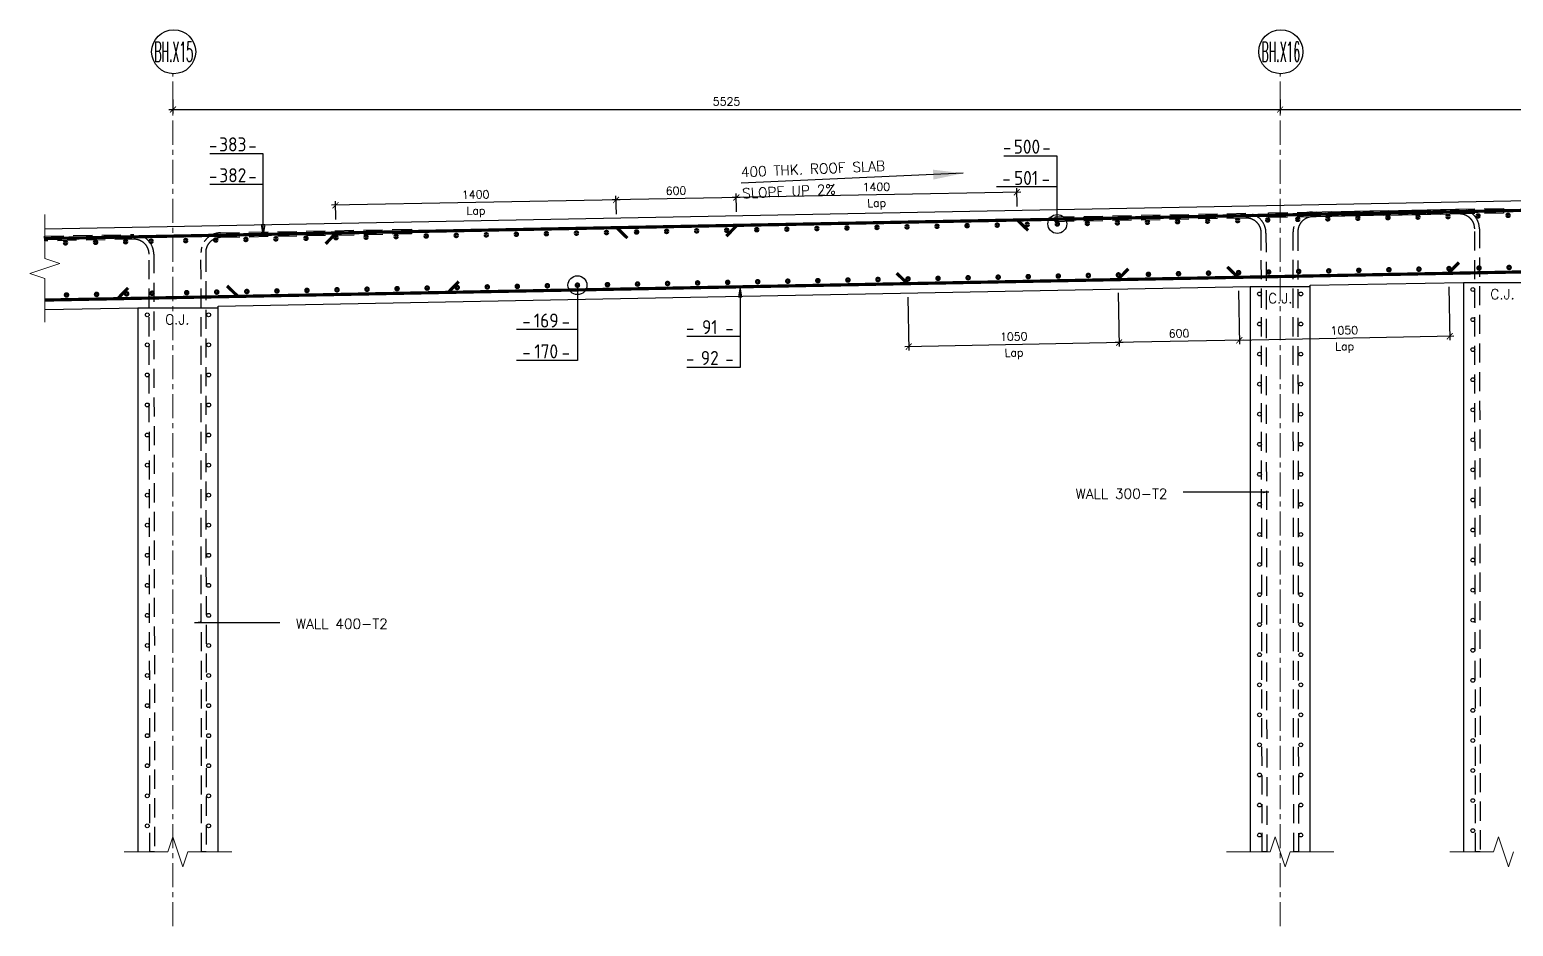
# Model space of a CAD drawing. Extents: x 660761725 to 1323371458, y 2734871439 to 5470067957.
# Drawn here: x 661524327 to 661531730, y 2734881024 to 2734885498 of the extents above; entities that cross this region are included whole.
import ezdxf
from ezdxf.enums import TextEntityAlignment as Align

# ---------------------------------------------------------------- set-up
doc = ezdxf.new("R2010")
doc.units = 0
doc.linetypes.add('AXES', pattern=[1.95, 1.2, -0.25, 0.25, -0.25])
doc.linetypes.add('Hidden', pattern=[714.375, 476.25, -238.125])
for name, color, linetype in [('_MECh-DIM', 7, 'Continuous'), ('S-ASSOCIATETEXT', 7, 'Continuous'), ('S-AXIS', 20, 'AXES'), ('S-RBAR-T20', 10, 'Continuous'), ('S-RDIMO', 8, 'Continuous'), ('S-TXT', 3, 'Continuous')]:
    doc.layers.add(name, color=color, linetype=linetype)
for name, color, linetype, lineweight in [('A-DETL-GENF', 7, 'Continuous', 9), ('A-ROOF', 7, 'Continuous', 15), ('I-WALL', 7, 'Continuous', 15), ('S-ARROW', 8, 'Continuous', 13), ('S-GRID', 7, 'Continuous', 9)]:
    doc.layers.add(name, color=color, linetype=linetype, lineweight=lineweight)
doc.layers.add('S-C.J', color=1, linetype='ZIGZAG', true_color=0xff0000)
doc.styles.add('ARMACAD', font='isocp.shx')
doc.styles.add('ROMANS', font='romans.shx')
doc.styles.add('ROMANT', font='romant')
doc.linetypes.add('ZIGZAG', pattern='A,0.0001,-0.2,[131,ltypeshp.shx,S=0.2,R=0,X=-0.2,Y=0],-0.4,[131,ltypeshp.shx,S=0.2,R=180,X=0.2,Y=0],-0.2', length=0.8001)
doc.dimstyles.new('S-DIMI-20', dxfattribs={"dimscale": 20, "dimtxt": 2, "dimasz": 1.5, "dimexe": 1, "dimexo": 1, "dimgap": 1, "dimtad": 1, "dimdec": 0, "dimzin": 12, "dimdsep": 46, "dimtxsty": 'ROMANS', "dimblk": 'ARCHTICK', "dimcen": 0.09, "dimdle": 1, "dimclrd": 8, "dimclre": 8, "dimclrt": 4, "dimadec": 0, "dimazin": 3, "dimtfac": 1, "dimtdec": 0, "dimtix": 1, "dimtmove": 1, "dimatfit": 3, "dimtolj": 1, "dimtzin": 0, "dimarcsym": 0})

# ---------------------------------------------------------------- blocks, each defined once
blk = doc.blocks.new('_ARCHTICK')
at = {"color": 0, "linetype": 'ByBlock', "const_width": 0.15}
blk.add_lwpolyline([(-0.5, -0.5), (0.5, 0.5)], dxfattribs=at)
blk = doc.blocks.new('*D1133')
at = {"layer": '_MECh-DIM', "color": 8, "lineweight": -2, "transparency": 16777216}
for p, q in [((662124177.1, 2734761792.1), (662124177.1, 2734761721.4)), ((662129702.1, 2734761792.1), (662129702.1, 2734761721.4)), ((662124157.1, 2734761741.4), (662129722.1, 2734761741.4))]:
    blk.add_line(p, q, dxfattribs=at)
at = {"layer": '_MECh-DIM', "color": 8, "lineweight": -2, "transparency": 16777216, "xscale": 30, "yscale": 30, "zscale": 30, "rotation": 180}
blk.add_blockref('_ARCHTICK', (662124177.1, 2734761741.4), dxfattribs=at)
at = {"layer": '_MECh-DIM', "color": 8, "lineweight": -2, "transparency": 16777216, "xscale": 30, "yscale": 30, "zscale": 30}
blk.add_blockref('_ARCHTICK', (662129702.1, 2734761741.4), dxfattribs=at)
at = {"layer": '_MECh-DIM', "color": 4, "transparency": 16777216, "insert": (662126939.6, 2734761781.4), "char_height": 40, "attachment_point": 5, "style": 'ROMANS'}
blk.add_mtext('\\A1;5525', dxfattribs=at)
blk = doc.blocks.new('*D1134')
at = {"layer": '_MECh-DIM', "color": 8, "lineweight": -2, "transparency": 16777216}
for p, q in [((662129702.1, 2734761792.1), (662129702.1, 2734761721.4)), ((662133902.1, 2734761792.1), (662133902.1, 2734761721.4)), ((662129682.1, 2734761741.4), (662133922.1, 2734761741.4))]:
    blk.add_line(p, q, dxfattribs=at)
at = {"layer": '_MECh-DIM', "color": 8, "lineweight": -2, "transparency": 16777216, "xscale": 30, "yscale": 30, "zscale": 30, "rotation": 180}
blk.add_blockref('_ARCHTICK', (662129702.1, 2734761741.4), dxfattribs=at)
at = {"layer": '_MECh-DIM', "color": 8, "lineweight": -2, "transparency": 16777216, "xscale": 30, "yscale": 30, "zscale": 30}
blk.add_blockref('_ARCHTICK', (662133902.1, 2734761741.4), dxfattribs=at)
at = {"layer": '_MECh-DIM', "color": 4, "transparency": 16777216, "insert": (662131802.1, 2734761781.4), "char_height": 40, "attachment_point": 5, "style": 'ROMANS'}
blk.add_mtext('\\A1;4200', dxfattribs=at)
blk = doc.blocks.new('*U1142')
at = {"layer": 'S-AXIS', "color": 3, "linetype": 'Continuous'}
blk.add_circle((0, 5.5), 5.5, dxfattribs=at)
at = {"layer": 'S-AXIS', "color": 3, "linetype": 'Continuous', "ltscale": 0.5, "style": 'ROMANT', "width": 0.4, "flags": 8}
blk.add_attdef('A', text='', height=5, dxfattribs=at).set_placement((0, 5.5), align=Align.MIDDLE_CENTER)
blk = doc.blocks.new('*D1105')
at = {"layer": '_MECh-DIM', "color": 8, "lineweight": -2, "transparency": 16777216}
for p, q in [((661529272.4, 2734884687), (661527832.7, 2734884659.5)), ((661527854, 2734884588), (661527852.3, 2734884679.9)), ((661529253.8, 2734884614.7), (661529252, 2734884706.6))]:
    blk.add_line(p, q, dxfattribs=at)
at = {"layer": '_MECh-DIM', "color": 8, "lineweight": -2, "transparency": 16777216, "xscale": 30, "yscale": 30, "zscale": 30}
for p, rotation in [((661527852.7, 2734884659.9), 181.091930752982), ((661529252.4, 2734884686.6), 1.09193075298208)]:
    blk.add_blockref('_ARCHTICK', p, dxfattribs=dict(at, rotation=rotation))
at = {"layer": '_MECh-DIM', "color": 4, "transparency": 16777216, "char_height": 40, "attachment_point": 5, "rotation": 1.09193, "style": 'ROMANS'}
for s, insert in [('\\A1;1400', (661528551.8, 2734884713.2)), ('\\A1;Lap', (661528553.4, 2734884626.6))]:
    blk.add_mtext(s, dxfattribs=dict(at, insert=insert))
blk = doc.blocks.new('*D1106')
at = {"layer": '_MECh-DIM', "color": 8, "lineweight": -2, "transparency": 16777216}
for p, q in [((661527254.2, 2734884576.6), (661527252.4, 2734884668.5)), ((661527272.8, 2734884648.9), (661525833, 2734884621.4)), ((661525854.4, 2734884549.9), (661525852.7, 2734884641.8))]:
    blk.add_line(p, q, dxfattribs=at)
at = {"layer": '_MECh-DIM', "color": 8, "lineweight": -2, "transparency": 16777216, "xscale": 30, "yscale": 30, "zscale": 30}
for p, rotation in [((661527252.8, 2734884648.5), 1.09193075298208), ((661525853, 2734884621.8), 181.091930752982)]:
    blk.add_blockref('_ARCHTICK', p, dxfattribs=dict(at, rotation=rotation))
at = {"layer": '_MECh-DIM', "color": 4, "transparency": 16777216, "char_height": 40, "attachment_point": 5, "rotation": 1.09193, "style": 'ROMANS'}
for s, insert in [('\\A1;1400', (661526552.2, 2734884675.1)), ('\\A1;Lap', (661526553.8, 2734884588.5))]:
    blk.add_mtext(s, dxfattribs=dict(at, insert=insert))
blk = doc.blocks.new('*D1107')
at = {"layer": '_MECh-DIM', "color": 8, "lineweight": -2, "transparency": 16777216}
for p, q in [((661527254.2, 2734884576.6), (661527252.4, 2734884668.5)), ((661527854, 2734884588), (661527852.3, 2734884679.9)), ((661527872.7, 2734884660.3), (661527232.8, 2734884648.1))]:
    blk.add_line(p, q, dxfattribs=at)
at = {"layer": '_MECh-DIM', "color": 8, "lineweight": -2, "transparency": 16777216, "xscale": 30, "yscale": 30, "zscale": 30}
for p, rotation in [((661527252.8, 2734884648.5), 181.091930752982), ((661527852.7, 2734884659.9), 1.09193075298208)]:
    blk.add_blockref('_ARCHTICK', p, dxfattribs=dict(at, rotation=rotation))
at = {"layer": '_MECh-DIM', "color": 4, "transparency": 16777216, "insert": (661527552, 2734884694.2), "char_height": 40, "attachment_point": 5, "rotation": 1.09193, "style": 'ROMANS'}
blk.add_mtext('\\A1;600', dxfattribs=at)
blk = doc.blocks.new('*D1108')
at = {"layer": '_MECh-DIM', "color": 8, "lineweight": -2, "transparency": 16777216}
for p, q in [((661530358.1, 2734884195.3), (661530363.2, 2734883927.8)), ((661531407.9, 2734884215.3), (661531413, 2734883947.8)), ((661531432.7, 2734883968.2), (661530342.9, 2734883947.5))]:
    blk.add_line(p, q, dxfattribs=at)
at = {"layer": '_MECh-DIM', "color": 8, "lineweight": -2, "transparency": 16777216, "xscale": 30, "yscale": 30, "zscale": 30}
for p, rotation in [((661530362.8, 2734883947.8), 181.0919491057916), ((661531412.7, 2734883967.8), 1.091949105791512)]:
    blk.add_blockref('_ARCHTICK', p, dxfattribs=dict(at, rotation=rotation))
at = {"layer": '_MECh-DIM', "color": 4, "transparency": 16777216, "char_height": 40, "attachment_point": 5, "rotation": 1.09195, "style": 'ROMANS'}
for s, insert in [('\\A1;1050', (661530887, 2734883997.8)), ('\\A1;Lap', (661530888.6, 2734883911.2))]:
    blk.add_mtext(s, dxfattribs=dict(at, insert=insert))
blk = doc.blocks.new('*D1109')
at = {"layer": '_MECh-DIM', "color": 8, "lineweight": -2, "transparency": 16777216}
for p, q in [((661528708.4, 2734884163.8), (661528713.5, 2734883896.4)), ((661529758.2, 2734884183.8), (661529763.3, 2734883916.4)), ((661529783, 2734883936.8), (661528693.2, 2734883916))]:
    blk.add_line(p, q, dxfattribs=at)
at = {"layer": '_MECh-DIM', "color": 8, "lineweight": -2, "transparency": 16777216, "xscale": 30, "yscale": 30, "zscale": 30}
for p, rotation in [((661528713.1, 2734883916.4), 181.0919491057916), ((661529763, 2734883936.4), 1.091949105791512)]:
    blk.add_blockref('_ARCHTICK', p, dxfattribs=dict(at, rotation=rotation))
at = {"layer": '_MECh-DIM', "color": 4, "transparency": 16777216, "char_height": 40, "attachment_point": 5, "rotation": 1.09195, "style": 'ROMANS'}
for s, insert in [('\\A1;1050', (661529237.3, 2734883966.4)), ('\\A1;Lap', (661529238.9, 2734883879.7))]:
    blk.add_mtext(s, dxfattribs=dict(at, insert=insert))
blk = doc.blocks.new('*D1110')
at = {"layer": '_MECh-DIM', "color": 8, "lineweight": -2, "transparency": 16777216}
for p, q in [((661529758.2, 2734884183.8), (661529763.3, 2734883916.4)), ((661530358.1, 2734884195.3), (661530363.2, 2734883927.8)), ((661530382.8, 2734883948.2), (661529743, 2734883936))]:
    blk.add_line(p, q, dxfattribs=at)
at = {"layer": '_MECh-DIM', "color": 8, "lineweight": -2, "transparency": 16777216, "xscale": 30, "yscale": 30, "zscale": 30}
for p, rotation in [((661529763, 2734883936.4), 181.0919491057916), ((661530362.8, 2734883947.8), 1.091949105791512)]:
    blk.add_blockref('_ARCHTICK', p, dxfattribs=dict(at, rotation=rotation))
at = {"layer": '_MECh-DIM', "color": 4, "transparency": 16777216, "insert": (661530062.1, 2734883982.1), "char_height": 40, "attachment_point": 5, "rotation": 1.09195, "style": 'ROMANS'}
blk.add_mtext('\\A1;600', dxfattribs=at)
blk = doc.blocks.new('CADF_02')
at = {"color": 0}
blk.add_lwpolyline([(0, 0), (2.5, -0.42), (2.5, 0.42)], close=True, dxfattribs=at)
blk = doc.blocks.new('cadf_11')
for p, q in [((-4.16, 1.17), (-5.64, 1.17)), ((4.16, 1.17), (5.64, 1.17))]:
    blk.add_line(p, q)
at = {"style": 'ARMACAD'}
for tag, p in [('$COM3', (-6.46, -2.82)), ('$COM4', (19.38, -2.81))]:
    blk.add_attdef(tag, text='', height=3.5, dxfattribs=at).set_placement(p, align=Align.BOTTOM_RIGHT)
blk.add_attdef('$REP', text='', height=3.5, dxfattribs=at).set_placement((0, 0), align=Align.CENTER)
blk = doc.blocks.new('If that’s the case… I’ll dig as far as needed.')
at = {"layer": 'A-DETL-GENF', "color": 8}
for p, q in [((662123537.1, 2734760998.4), (662123537.1, 2734761216.7)), ((662123462.1, 2734760923.4), (662123612.1, 2734760973.4)), ((662123612.1, 2734760973.4), (662123537.1, 2734760998.4)), ((662123537.1, 2734760898.4), (662123462.1, 2734760923.4)), ((662123537.1, 2734760680.1), (662123537.1, 2734760898.4)), ((662124177.1, 2734758112.7), (662124152.1, 2734758037.7)), ((662124227.1, 2734757962.7), (662124177.1, 2734758112.7)), ((662129677.1, 2734758112.7), (662129652.1, 2734758037.7)), ((662129727.1, 2734757962.7), (662129677.1, 2734758112.7)), ((662130792.1, 2734758112.7), (662130767.1, 2734758037.7)), ((662130842.1, 2734757962.7), (662130792.1, 2734758112.7)), ((662124152.1, 2734758037.7), (662123933.8, 2734758037.7)), ((662124252.1, 2734758037.7), (662124227.1, 2734757962.7)), ((662124470.4, 2734758037.7), (662124252.1, 2734758037.7)), ((662129652.1, 2734758037.7), (662129433.8, 2734758037.7)), ((662129752.1, 2734758037.7), (662129727.1, 2734757962.7)), ((662129970.4, 2734758037.7), (662129752.1, 2734758037.7)), ((662130767.1, 2734758037.7), (662130548.8, 2734758037.7)), ((662130867.1, 2734758037.7), (662130842.1, 2734757962.7))]:
    blk.add_line(p, q, dxfattribs=at)
at = {"layer": 'A-ROOF', "color": 8, "lineweight": 25}
for p, q in [((662134636.4, 2734761355.7), (662123537.1, 2734761144.2)), ((662129852.1, 2734760864.1), (662130617.1, 2734760878.7)), ((662124402.1, 2734760760.2), (662129552.1, 2734760858.4)), ((662123537.1, 2734760743.7), (662124002.1, 2734760752.6))]:
    blk.add_line(p, q, dxfattribs=at)
at = {"layer": 'I-WALL', "color": 8, "lineweight": 25}
for p, q in [((662130617.1, 2734760878.7), (662130617.1, 2734758037.7)), ((662129552.1, 2734760858.4), (662129552.1, 2734758037.7)), ((662129852.1, 2734758037.7), (662129852.1, 2734760864.1)), ((662124002.1, 2734760752.6), (662124002.1, 2734758037.7)), ((662124402.1, 2734758037.7), (662124402.1, 2734760760.2))]:
    blk.add_line(p, q, dxfattribs=at)
at = {"layer": 'S-C.J', "ltscale": 60}
for points in [[(662130617.1, 2734760878.7), (662131017.1, 2734760878.7)], [(662129552.1, 2734760858.4), (662129852.1, 2734760858.4)], [(662124002.1, 2734760752.6), (662124402.1, 2734760752.6)]]:
    blk.add_lwpolyline(points, dxfattribs=at)
at = {"layer": 'S-GRID', "color": 8, "linetype": 'AXES', "lineweight": 13, "ltscale": 100}
for p, q in [((662124177.1, 2734757665.7), (662124177.1, 2734761919.8)), ((662129702.1, 2734757665.7), (662129702.1, 2734761919.8))]:
    blk.add_line(p, q, dxfattribs=at)
ref = blk.add_blockref('*U1142', (662124180.7, 2734761919.7), dxfattribs=dict(at, xscale=20, yscale=20, zscale=20))
ref.add_attrib('A', 'BH.X15', dxfattribs={"layer": 'S-AXIS', "color": 3, "linetype": 'Continuous', "ltscale": 0.5, "height": 100, "style": 'ROMANT', "width": 0.4}).set_placement((662124180.7, 2734762029.7), align=Align.MIDDLE_CENTER)
ref = blk.add_blockref('*U1142', (662129705.7, 2734761919.7), dxfattribs=dict(at, xscale=20, yscale=20, zscale=20))
ref.add_attrib('A', 'BH.X16', dxfattribs={"layer": 'S-AXIS', "color": 3, "linetype": 'Continuous', "ltscale": 0.5, "height": 100, "style": 'ROMANT', "width": 0.4}).set_placement((662129705.7, 2734762029.7), align=Align.MIDDLE_CENTER)
at = {"layer": 'S-TXT', "char_height": 50, "attachment_point": 1, "rotation": 2.5485, "style": 'ROMANS'}
for s, insert in [('400 THK. ROOF SLAB', (662127010, 2734761453.8)), ('SLOPE UP 2%', (662127016.5, 2734761347.6))]:
    blk.add_mtext(s, dxfattribs=dict(at, insert=insert))
at = {"layer": 'S-TXT', "char_height": 50, "width": 86.194, "attachment_point": 3, "style": 'ROMANS'}
for insert in [(662129763.9, 2734760824.6), (662130872.9, 2734760844.9), (662124259.9, 2734760718.8)]:
    blk.add_mtext('\\pi-150,l150,t150;C.J.', dxfattribs=dict(at, insert=insert))
at = {"layer": 'S-TXT', "char_height": 50, "style": 'ROMANS'}
for s, insert, attachment_point in [('WALL 300-T2', (662128681, 2734759849), 1), ('WALL 400-T2', (662125249, 2734759200), 3)]:
    blk.add_mtext(s, dxfattribs=dict(at, insert=insert, attachment_point=attachment_point))
at = {"layer": '_MECh-DIM', "color": 8}
for base, p1, p2, picture, middle in [((662129702.1, 2734761741.4), (662124177.1, 2734761812.1), (662129702.1, 2734761812.1), '*D1133', (662126939.6, 2734761781.4)), ((662133902.1, 2734761741.4), (662129702.1, 2734761812.1), (662133902.1, 2734761812.1), '*D1134', (662131802.1, 2734761781.4))]:
    dim = blk.add_linear_dim(base=base, p1=p1, p2=p2, dimstyle='S-DIMI-20', dxfattribs=at)
    dim.commit()
    dim.dimension.update_dxf_attribs({"geometry": picture, "text_midpoint": middle})
at = {"layer": 'S-ARROW'}
for points, override in [([(662128120.9, 2734761423.2), (662127012.1, 2734761373.9)], {"dimasz": 7.5, "dimgap": 1, "dimtad": 0}), ([(662129644.9, 2734759831.3), (662129218.9, 2734759831.3)], {"dimgap": 1, "dimtad": 0}), ([(662124285.1, 2734759182.3), (662124711.1, 2734759182.3)], {"dimgap": 1, "dimtad": 0})]:
    blk.add_leader(points, dimstyle='S-DIMI-20', override=override, dxfattribs=at)

msp = doc.modelspace()

# ---------------------------------------------------------------- linework, layer by layer
at = {"layer": 'S-RBAR-T20', "const_width": 16}
for points in [[(661524401.67624664, 2734884148.48111677), (661535628.2211504, 2734884362.46195412, 0.3883721056), (661535716.04118395, 2734884445.92106581), (661535732.7339195, 2734884684.10513687)], [(661535641.42968535, 2734883428.03722477), (661535721.93319225, 2734884576.7197032, 0.4405359471), (661535633.7422775, 2734884669.51880312), (661524401.67624664, 2734884455.43273211)]]:
    msp.add_lwpolyline(points, format="xyb", dxfattribs=at)
for points in [[(661527255.42902803, 2734884509.82707787), (661527309.60714555, 2734884457.67564821)], [(661527855.32001758, 2734884521.26126194), (661527803.16858757, 2734884467.08314514)], [(661529255.0659287, 2734884547.94103003), (661529309.24404621, 2734884495.7895999)], [(661525855.68332112, 2734884483.14731503), (661525803.53189111, 2734884428.96919823)], [(661529756.96946716, 2734884250.55465317), (661529809.12089694, 2734884304.73276997)], [(661530356.86055112, 2734884261.98883915), (661530302.68243372, 2734884314.14026785)], [(661531406.66992784, 2734884281.99866295), (661531458.82135773, 2734884336.17678022)], [(661525365.73088336, 2734884166.85571909), (661525311.55276597, 2734884219.00714779)], [(661526415.54026008, 2734884186.86554289), (661526467.69168997, 2734884241.04366016)], [(661528707.16029358, 2734884230.54483318), (661528652.98217642, 2734884282.69626188)], [(661524765.8397994, 2734884155.42153311), (661524817.99122918, 2734884209.59964991)]]:
    msp.add_lwpolyline(points, dxfattribs=at)
for points in [[(661528248.99463463, 2734884505.15128899, -1), (661528260.73610044, 2734884505.59904194, -1)], [(661528398.96739507, 2734884508.00980806, -1), (661528410.70886087, 2734884508.45756102, -1)], [(661528548.94015551, 2734884510.86832809, -1), (661528560.68162131, 2734884511.31608105, -1)], [(661528698.91291595, 2734884513.72684717, -1), (661528710.65438175, 2734884514.17460108, -1)], [(661528848.88567638, 2734884516.5853672, -1), (661528860.62714219, 2734884517.03312016, -1)], [(661528998.8584367, 2734884519.4438858, -1), (661529010.59990251, 2734884519.89163923, -1)], [(661529148.83119714, 2734884522.30240488, -1), (661529160.57266295, 2734884522.75015879, -1)], [(661529298.80395758, 2734884525.16092491, -1), (661529310.54542339, 2734884525.60867786, -1)], [(661529448.77671802, 2734884528.01944399, -1), (661529460.51818383, 2734884528.4671979, -1)], [(661529598.74947846, 2734884530.87796402, -1), (661529610.49094427, 2734884531.32571697, -1)], [(661529748.72223878, 2734884533.7364831, -1), (661529760.46370459, 2734884534.184237, -1)], [(661529898.69499922, 2734884536.59500313, -1), (661529910.43646502, 2734884537.04275608, -1)], [(661530048.66775966, 2734884539.45352221, -1), (661530060.40922546, 2734884539.90127611, -1)], [(661530198.6405201, 2734884542.31204081, -1), (661530210.3819859, 2734884542.75979519, -1)], [(661530348.61328053, 2734884545.17056084, -1), (661530360.35474634, 2734884545.61831379, -1)], [(661530498.58604097, 2734884548.02907991, -1), (661530510.32750678, 2734884548.47683382, -1)], [(661530648.55880129, 2734884550.88759995, -1), (661530660.3002671, 2734884551.3353529, -1)], [(661530798.53156173, 2734884553.74611902, -1), (661530810.27302754, 2734884554.19387293, -1)], [(661530948.50432217, 2734884556.60463905, -1), (661530960.24578798, 2734884557.05239201, -1)], [(661531098.47708261, 2734884559.46315813, -1), (661531110.21854842, 2734884559.91091204, -1)], [(661531248.44984305, 2734884562.32167816, -1), (661531260.19130886, 2734884562.76943111, -1)], [(661531398.42260337, 2734884565.18019676, -1), (661531410.16406918, 2734884565.62795115, -1)], [(661531548.39536381, 2734884568.03871584, -1), (661531560.13682961, 2734884568.48647022, -1)], [(661531698.36812425, 2734884570.89723587, -1), (661531710.10959005, 2734884571.34498882, -1)], [(661524499.67562425, 2734884433.68830299, -1), (661524511.41709006, 2734884434.13605595, -1)], [(661524649.64838469, 2734884436.54682207, -1), (661524661.3898505, 2734884436.99457598, -1)], [(661524799.62114513, 2734884439.4053421, -1), (661524811.36261094, 2734884439.85309505, -1)], [(661524926.6237222, 2734884442.23260021, -1), (661524938.365188, 2734884442.68035412, -1)], [(661525099.56666601, 2734884445.12238121, -1), (661525111.30813181, 2734884445.57013416, -1)], [(661525249.53942633, 2734884447.98089981, -1), (661525261.28089213, 2734884448.42865276, -1)], [(661525399.51218677, 2734884450.83941889, -1), (661525411.25365257, 2734884451.28717279, -1)], [(661525549.4849472, 2734884453.69793892, -1), (661525561.22641301, 2734884454.14569187, -1)], [(661525699.45770764, 2734884456.556458, -1), (661525711.19917345, 2734884457.0042119, -1)], [(661525849.43046808, 2734884459.41497803, -1), (661525861.17193389, 2734884459.86273098, -1)], [(661525999.4032284, 2734884462.2734971, -1), (661526011.14469421, 2734884462.72125101, -1)], [(661526149.37598884, 2734884465.13201714, -1), (661526161.11745465, 2734884465.57977009, -1)], [(661526299.34874928, 2734884467.99053621, -1), (661526311.09021509, 2734884468.43829012, -1)], [(661526449.32150972, 2734884470.84905577, -1), (661526461.06297553, 2734884471.2968092, -1)], [(661526599.29427016, 2734884473.70757484, -1), (661526611.03573596, 2734884474.1553278, -1)], [(661526749.26703048, 2734884476.56609392, -1), (661526761.00849628, 2734884477.01384783, -1)], [(661526899.23979092, 2734884479.42461395, -1), (661526910.98125672, 2734884479.87236691, -1)], [(661527049.21255136, 2734884482.28313398, -1), (661527060.95401716, 2734884482.73088694, -1)], [(661527199.18531179, 2734884485.14165306, -1), (661527210.9267776, 2734884485.58940601, -1)], [(661527349.15807223, 2734884488.00017214, -1), (661527360.89953804, 2734884488.44792604, -1)], [(661527499.13083255, 2734884490.85869217, -1), (661527510.87229836, 2734884491.30644512, -1)], [(661527649.10359299, 2734884493.71721077, -1), (661527660.8450588, 2734884494.16496515, -1)], [(661527799.07635343, 2734884496.57572985, -1), (661527810.81781924, 2734884497.02348423, -1)], [(661527949.04911387, 2734884499.43424988, -1), (661527960.79057968, 2734884499.88200283, -1)], [(661528099.02187431, 2734884502.29276896, -1), (661528110.76334012, 2734884502.74052286, -1)], [(661530203.58910978, 2734884282.68331718, 1), (661530215.33910978, 2734884282.68331718, 1)], [(661530353.56187022, 2734884285.54183722, 1), (661530365.31187022, 2734884285.54183722, 1)], [(661530503.53463066, 2734884288.40035582, 1), (661530515.28463066, 2734884288.40035582, 1)], [(661530653.50739098, 2734884291.25887585, 1), (661530665.25739098, 2734884291.25887585, 1)], [(661530803.48015141, 2734884294.11739492, 1), (661530815.23015141, 2734884294.11739492, 1)], [(661530953.45291185, 2734884296.975914, 1), (661530965.20291185, 2734884296.975914, 1)], [(661531103.42567229, 2734884299.83443403, 1), (661531115.17567229, 2734884299.83443403, 1)], [(661531253.39843273, 2734884302.69295406, 1), (661531265.14843273, 2734884302.69295406, 1)], [(661531403.37119305, 2734884305.55147314, 1), (661531415.12119305, 2734884305.55147314, 1)], [(661531553.34395349, 2734884308.40999222, 1), (661531565.09395349, 2734884308.40999222, 1)], [(661531703.31671393, 2734884311.26851177, 1), (661531715.06671393, 2734884311.26851177, 1)], [(661526304.29733896, 2734884208.36181211, 1), (661526316.04733896, 2734884208.36181211, 1)], [(661526454.2700994, 2734884211.22033215, 1), (661526466.0200994, 2734884211.22033215, 1)], [(661526604.24285984, 2734884214.07885122, 1), (661526615.99285984, 2734884214.07885122, 1)], [(661526754.21562016, 2734884216.93736982, 1), (661526765.96562016, 2734884216.93736982, 1)], [(661526904.1883806, 2734884219.79588985, 1), (661526915.9383806, 2734884219.79588985, 1)], [(661527054.16114104, 2734884222.65440893, 1), (661527065.91114104, 2734884222.65440893, 1)], [(661527204.13390148, 2734884225.51292801, 1), (661527215.88390148, 2734884225.51292801, 1)], [(661527354.10666192, 2734884228.37144804, 1), (661527365.85666192, 2734884228.37144804, 1)], [(661527504.07942224, 2734884231.22996807, 1), (661527515.82942224, 2734884231.22996807, 1)], [(661527654.05218267, 2734884234.08848715, 1), (661527665.80218267, 2734884234.08848715, 1)], [(661527804.02494311, 2734884236.94700623, 1), (661527815.77494311, 2734884236.94700623, 1)], [(661527953.99770355, 2734884239.80552578, 1), (661527965.74770355, 2734884239.80552578, 1)], [(661528103.97046399, 2734884242.66404486, 1), (661528115.72046399, 2734884242.66404486, 1)], [(661528253.94322431, 2734884245.52256489, 1), (661528265.69322431, 2734884245.52256489, 1)], [(661528403.91598475, 2734884248.38108397, 1), (661528415.66598475, 2734884248.38108397, 1)], [(661528553.88874519, 2734884251.239604, 1), (661528565.63874519, 2734884251.239604, 1)], [(661528703.86150563, 2734884254.09812307, 1), (661528715.61150563, 2734884254.09812307, 1)], [(661528853.83426607, 2734884256.9566431, 1), (661528865.58426607, 2734884256.9566431, 1)], [(661529003.80702639, 2734884259.81516218, 1), (661529015.55702639, 2734884259.81516218, 1)], [(661529153.77978683, 2734884262.67368078, 1), (661529165.52978683, 2734884262.67368078, 1)], [(661529303.75254726, 2734884265.53220081, 1), (661529315.50254726, 2734884265.53220081, 1)], [(661529453.7253077, 2734884268.39071989, 1), (661529465.4753077, 2734884268.39071989, 1)], [(661529603.69806814, 2734884271.24923897, 1), (661529615.44806814, 2734884271.24923897, 1)], [(661529753.67082846, 2734884274.107759, 1), (661529765.42082846, 2734884274.107759, 1)], [(661529903.6435889, 2734884276.96627903, 1), (661529915.3935889, 2734884276.96627903, 1)], [(661530053.61634934, 2734884279.82479811, 1), (661530065.36634934, 2734884279.82479811, 1)], [(661524504.62421393, 2734884174.0595789, 1), (661524516.37421393, 2734884174.0595789, 1)], [(661524654.59697437, 2734884176.91809797, 1), (661524666.34697437, 2734884176.91809797, 1)], [(661524804.56973481, 2734884179.776618, 1), (661524816.31973481, 2734884179.776618, 1)], [(661524931.57231188, 2734884182.60387611, 1), (661524943.32231188, 2734884182.60387611, 1)], [(661525104.51525569, 2734884185.49365711, 1), (661525116.26525569, 2734884185.49365711, 1)], [(661525254.48801601, 2734884188.35217619, 1), (661525266.23801601, 2734884188.35217619, 1)], [(661525404.46077645, 2734884191.21069479, 1), (661525416.21077645, 2734884191.21069479, 1)], [(661525554.43353689, 2734884194.06921482, 1), (661525566.18353689, 2734884194.06921482, 1)], [(661525704.40629733, 2734884196.9277339, 1), (661525716.15629733, 2734884196.9277339, 1)], [(661525854.37905777, 2734884199.78625393, 1), (661525866.12905777, 2734884199.78625393, 1)], [(661526004.35181808, 2734884202.64477301, 1), (661526016.10181808, 2734884202.64477301, 1)], [(661526154.32457852, 2734884205.50329304, 1), (661526166.07457852, 2734884205.50329304, 1)]]:
    msp.add_lwpolyline(points, format="xyb", close=True, dxfattribs=at)
at = {"layer": 'S-RDIMO'}
for p, q in [((661525491.93875146, 2734884878.35894108), (661525225.53995764, 2734884878.35894108)), ((661525491.93875146, 2734884476.2134161), (661525491.93875146, 2734884878.35894108)), ((661529454.6474508, 2734884867.01542377), (661529188.24865699, 2734884867.01542377)), ((661529454.6474508, 2734884528.24332094), (661529454.6474508, 2734884867.01542377)), ((661525491.93875146, 2734884724.35894108), (661525225.53995764, 2734884724.35894108)), ((661529454.6474508, 2734884713.01542377), (661529150.72635865, 2734884713.01542377)), ((661529454.6474508, 2734884713.01542377), (661529150.72635865, 2734884713.01542377)), ((661527060.03614104, 2734884222.65440893), (661527060.03614104, 2734883847.68259096)), ((661527872.14049208, 2734884214.62905884), (661527872.14049208, 2734883812.48353386)), ((661527060.03614104, 2734884001.68259096), (661526756.11504889, 2734884001.68259096)), ((661527060.03614104, 2734884001.68259096), (661526756.11504889, 2734884001.68259096)), ((661527872.14049208, 2734883966.48353386), (661527605.74169827, 2734883966.48353386)), ((661527060.03614104, 2734883847.68259096), (661526756.11504889, 2734883847.68259096)), ((661527060.03614104, 2734883847.68259096), (661526756.11504889, 2734883847.68259096)), ((661527872.14049208, 2734883812.48353386), (661527605.74169827, 2734883812.48353386))]:
    msp.add_line(p, q, dxfattribs=at)
at = {"layer": 'S-RDIMO', "linetype": 'Hidden', "ltscale": 0.2}
for points in [[(661531565.31908381, 2734881395.72723579), (661531541.81910551, 2734881395.69525385), (661531537.58992207, 2734884503.23508215, 0.4194064991), (661531461.16071856, 2734884578.11939096), (661530509.83351159, 2734884559.98668003), (661530509.38567257, 2734884583.48241186), (661531460.71287954, 2734884601.61512423, -0.4194064991), (661531561.08990037, 2734884503.26706409)], [(661530657.88095689, 2734881395.72194386), (661530634.38096666, 2734881395.70054579), (661530631.56419313, 2734884489.27811289, -0.4089081852), (661530728.18704045, 2734884587.84991217), (661531681.28543925, 2734884606.01638222), (661531681.73327804, 2734884582.52064896), (661530728.63487923, 2734884564.35417986, 0.4089081852), (661530655.06418335, 2734884489.29951096)], [(661530500.2914573, 2734881395.72723579), (661530476.79147899, 2734881395.69525385), (661530472.58992183, 2734884482.93571615, 0.4194064991), (661530396.16071832, 2734884557.82002592), (661529444.83351135, 2734884539.68731499), (661529444.38567233, 2734884563.18304682), (661530395.7128793, 2734884581.31575823, -0.4194064991), (661530496.08990014, 2734884482.96769905)], [(661524950.14748943, 2734881395.72723579), (661524926.64751112, 2734881395.69525385), (661524922.58992183, 2734884377.15029192, 0.4198066396), (661524846.16063786, 2734884452.15266418), (661524401.90016615, 2734884443.684865), (661524401.45232713, 2734884467.18059683), (661524845.71279883, 2734884475.64839602, -0.4198066396), (661524946.08990014, 2734884377.18227482)], [(661525207.7863723, 2734881395.72194386), (661525184.28638208, 2734881395.70054579), (661525181.56419313, 2734884385.39873314, -0.4086425181), (661525278.18707609, 2734884483.89154387), (661526231.3735075, 2734884502.05969381), (661526231.82134652, 2734884478.56396198), (661525278.63491511, 2734884460.39581203, 0.4086425181), (661525205.06418335, 2734884385.42013121)]]:
    msp.add_lwpolyline(points, format="xyb", close=True, dxfattribs=at)
at = {"layer": 'S-RDIMO', "color": 3}
for centre in [(661529454.6474508, 2734884528.24332094), (661527060.03614104, 2734884222.65440893)]:
    msp.add_circle(centre, 47.17419314, dxfattribs=at)
at = {"layer": 'S-RDIMO'}
for centre in [(661530463.52315474, 2734884178.93682814), (661530669.8293395, 2734884178.93682814), (661531528.52315497, 2734884201.14223719), (661524913.52315474, 2734884075.05744696), (661525219.8293395, 2734884075.05744696), (661530463.52315474, 2734884028.93682814), (661530669.8293395, 2734884028.93682814), (661531528.52315497, 2734884051.14223719), (661524913.52315474, 2734883925.05744696), (661525219.8293395, 2734883925.05744696), (661530463.52315474, 2734883878.93682814), (661530669.8293395, 2734883878.93682814), (661531528.52315497, 2734883901.14223719), (661524913.52315474, 2734883775.05744696), (661525219.8293395, 2734883775.05744696), (661530463.52315474, 2734883728.93682814), (661530669.8293395, 2734883728.93682814), (661531528.52315497, 2734883751.14223719), (661524913.52315474, 2734883625.05744696), (661525219.8293395, 2734883625.05744696), (661530463.52315474, 2734883578.93682814), (661530669.8293395, 2734883578.93682814), (661531528.52315497, 2734883601.14223719), (661524913.52315474, 2734883475.05744696), (661525219.8293395, 2734883475.05744696), (661530463.52315474, 2734883428.93682814), (661530669.8293395, 2734883428.93682814), (661531528.52315497, 2734883451.14223719), (661524913.52315474, 2734883325.05744696), (661525219.8293395, 2734883325.05744696), (661530463.52315474, 2734883278.93682814), (661530669.8293395, 2734883278.93682814), (661531528.52315497, 2734883301.14223719), (661524913.52315474, 2734883175.05744696), (661525219.8293395, 2734883175.05744696), (661530463.52315474, 2734883128.93682814), (661530669.8293395, 2734883128.93682814), (661531528.52315497, 2734883151.14223719), (661524913.52315474, 2734883025.05744696), (661525219.8293395, 2734883025.05744696), (661530463.52315474, 2734882978.93682814), (661530669.8293395, 2734882978.93682814), (661531528.52315497, 2734883001.14223719), (661524913.52315474, 2734882875.05744696), (661525219.8293395, 2734882875.05744696), (661530463.52315474, 2734882828.93682814), (661530669.8293395, 2734882828.93682814), (661531528.52315497, 2734882851.14223719), (661524913.52315474, 2734882725.05744696), (661525219.8293395, 2734882725.05744696), (661530463.52315474, 2734882678.93682814), (661530669.8293395, 2734882678.93682814), (661531528.52315497, 2734882701.14223719), (661524913.52315474, 2734882575.05744696), (661525219.8293395, 2734882575.05744696), (661530463.52315474, 2734882528.93682814), (661530669.8293395, 2734882528.93682814), (661531528.52315497, 2734882551.14223719), (661524913.52315474, 2734882425.05744696), (661525219.8293395, 2734882425.05744696), (661530463.52315474, 2734882378.93682814), (661530669.8293395, 2734882378.93682814), (661531528.52315497, 2734882401.14223719), (661524913.52315474, 2734882275.05744696), (661525219.8293395, 2734882275.05744696), (661530463.52315474, 2734882228.93682814), (661530669.8293395, 2734882228.93682814), (661531528.52315497, 2734882251.14223719), (661524913.52315474, 2734882125.05744696), (661525219.8293395, 2734882125.05744696), (661530463.52315474, 2734882078.93682814), (661530669.8293395, 2734882078.93682814), (661531528.52315497, 2734882101.14223719), (661524913.52315474, 2734881975.05744696), (661525219.8293395, 2734881975.05744696), (661530463.52315474, 2734881928.93682814), (661530669.8293395, 2734881928.93682814), (661531528.52315497, 2734881951.14223719), (661524913.52315474, 2734881825.05744696), (661525219.8293395, 2734881825.05744696), (661530463.52315474, 2734881778.93682814), (661530669.8293395, 2734881778.93682814), (661531528.52315497, 2734881801.14223719), (661524913.52315474, 2734881675.05744696), (661525219.8293395, 2734881675.05744696), (661530463.52315474, 2734881628.93682814), (661530669.8293395, 2734881628.93682814), (661531528.52315497, 2734881651.14223719), (661524913.52315474, 2734881525.05744696), (661525219.8293395, 2734881525.05744696), (661530463.52315474, 2734881478.93682814), (661530669.8293395, 2734881478.93682814), (661531528.52315497, 2734881501.14223719)]:
    msp.add_circle(centre, 9.5, dxfattribs=at)

# ---------------------------------------------------------------- block references
at = {"layer": 'S-ASSOCIATETEXT'}
ref = msp.add_blockref('cadf_11', (661525340.35042548, 2734884890.31727982), dxfattribs=dict(at, xscale=20, yscale=20, zscale=20))
ref.add_attrib('$REP', '383', dxfattribs={"height": 70, "style": 'ARMACAD', "flags": 2}).set_placement((661525340.35042548, 2734884890.31727982), align=Align.CENTER)
ref = msp.add_blockref('cadf_11', (661529303.05912483, 2734884878.97376299), dxfattribs=dict(at, xscale=20, yscale=20, zscale=20))
ref.add_attrib('$REP', '500', dxfattribs={"height": 70, "style": 'ARMACAD', "flags": 2}).set_placement((661529303.05912483, 2734884878.97376299), align=Align.CENTER)
ref = msp.add_blockref('cadf_11', (661525340.35042548, 2734884736.31727982), dxfattribs=dict(at, xscale=20, yscale=20, zscale=20))
ref.add_attrib('$REP', '382', dxfattribs={"height": 70, "style": 'ARMACAD', "flags": 2}).set_placement((661525340.35042548, 2734884736.31727982), align=Align.CENTER)
ref = msp.add_blockref('cadf_11', (661529298.90769148, 2734884722.82823801), dxfattribs=dict(at, xscale=20, yscale=20, zscale=20))
ref.add_attrib('$REP', '501', dxfattribs={"height": 70, "style": 'ARMACAD', "flags": 2}).set_placement((661529298.90769148, 2734884722.82823801), align=Align.CENTER)
ref = msp.add_blockref('cadf_11', (661526904.29638171, 2734884011.49540615), dxfattribs=dict(at, xscale=20, yscale=20, zscale=20))
ref.add_attrib('$REP', '169', dxfattribs={"height": 70, "style": 'ARMACAD', "flags": 2}).set_placement((661526904.29638171, 2734884011.49540615), align=Align.CENTER)
ref = msp.add_blockref('cadf_11', (661527720.5521661, 2734883978.44187403), dxfattribs=dict(at, xscale=20, yscale=20, zscale=20))
ref.add_attrib('$REP', '91', dxfattribs={"height": 70, "style": 'ARMACAD', "flags": 2}).set_placement((661527720.5521661, 2734883978.44187403), align=Align.CENTER)
ref = msp.add_blockref('cadf_11', (661526904.29638171, 2734883857.49540615), dxfattribs=dict(at, xscale=20, yscale=20, zscale=20))
ref.add_attrib('$REP', '170', dxfattribs={"height": 70, "style": 'ARMACAD', "flags": 2}).set_placement((661526904.29638171, 2734883857.49540615), align=Align.CENTER)
ref = msp.add_blockref('cadf_11', (661527720.5521661, 2734883824.44187403), dxfattribs=dict(at, xscale=20, yscale=20, zscale=20))
ref.add_attrib('$REP', '92', dxfattribs={"height": 70, "style": 'ARMACAD', "flags": 2}).set_placement((661527720.5521661, 2734883824.44187403), align=Align.CENTER)
at = {"layer": 'S-AXIS'}
msp.add_blockref('If that’s the case… I’ll dig as far as needed.', (-599135.43497896, 123358), dxfattribs=at)
at = {"layer": 'S-RDIMO', "yscale": 20, "zscale": 20, "rotation": 270}
for p, xscale in [((661525491.93875146, 2734884476.2134161), -20), ((661527872.14049208, 2734884214.62905884), 20)]:
    msp.add_blockref('CADF_02', p, dxfattribs=dict(at, xscale=xscale))

# ---------------------------------------------------------------- dimensions: what is measured, and where the dimension line sits
at = {"layer": '_MECh-DIM', "color": 8}
for base, p1, p2, angle, picture, middle in [((661527852.67745578, 2734884659.90375519), (661529254.17497444, 2734884594.68171978), (661527854.42911065, 2734884568.00207186), 1.091930753, '*D1105', (661528552.55039108, 2734884673.24339914)), ((661525853.04074609, 2734884621.7904892), (661527254.53807151, 2734884556.56788588), (661525854.79241157, 2734884529.88825178), 1.091930753, '*D1106', (661526552.91357934, 2734884635.13013077)), ((661530362.84843349, 2734883947.8352232), (661531407.5608561, 2734884235.25785398), (661530357.75143445, 2734884215.2480278), 1.0919491058, '*D1108', (661530887.7531445, 2734883957.84012508)), ((661528713.14817584, 2734883916.39125299), (661529757.86039543, 2734884203.81384277), (661528708.05117774, 2734884183.80401278), 1.0919491058, '*D1109', (661529238.05278504, 2734883926.39615202))]:
    dim = msp.add_linear_dim(base=base, p1=p1, p2=p2, angle=angle, text='<>\\XLap', dimstyle='S-DIMI-20', dxfattribs=at)
    dim.commit()
    dim.dimension.update_dxf_attribs({"geometry": picture, "text_midpoint": middle})
for base, p1, p2, angle, picture, middle in [((661527252.78641284, 2734884648.46977186), (661527854.42911065, 2734884568.00207186), (661527254.53807151, 2734884556.56788588), 1.091930753, '*D1107', (661527551.9696691, 2734884694.17949915)), ((661529762.95739424, 2734883936.401052), (661530357.75143445, 2734884215.2480278), (661529757.86039543, 2734884203.81384277), 1.0919491058, '*D1110', (661530062.14063573, 2734883982.11087418))]:
    dim = msp.add_linear_dim(base=base, p1=p1, p2=p2, angle=angle, dimstyle='S-DIMI-20', dxfattribs=at)
    dim.commit()
    dim.dimension.update_dxf_attribs({"geometry": picture, "text_midpoint": middle})

doc.saveas('drawing.dxf')
